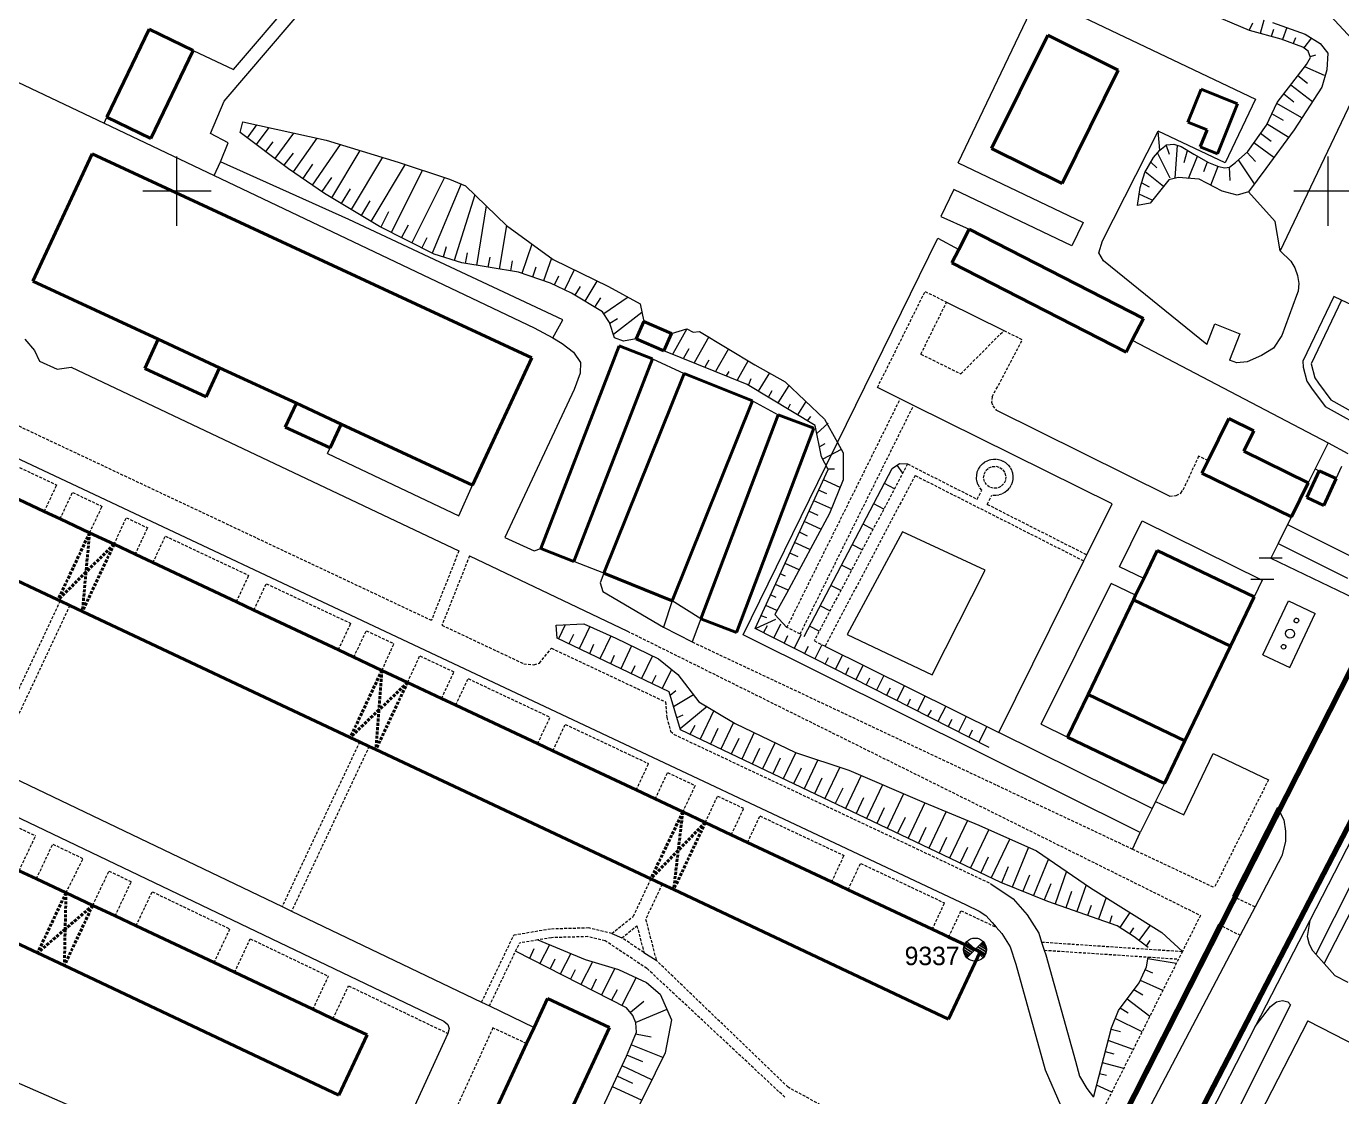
# Model space of a CAD drawing. Extents: x 1000 to 4000, y -5000 to -1000.
# Drawn here: x 2173.8 to 2402.4, y -3357.3 to -3171.4 of the extents above; entities that cross this region are included whole.
import ezdxf
from ezdxf.enums import TextEntityAlignment as Align

# ---------------------------------------------------------------- set-up
doc = ezdxf.new("R2010")
doc.units = 0
doc.header["$MEASUREMENT"] = 0
doc.linetypes.add('DASHED', pattern=[0.75, 0.5, -0.25])
for name, color, linetype in [('1', 7, 'CONTINUOUS'), ('11', 7, 'CONTINUOUS'), ('2', 7, 'CONTINUOUS'), ('24', 7, 'CONTINUOUS'), ('37', 7, 'CONTINUOUS'), ('40', 7, 'CONTINUOUS'), ('6', 7, 'CONTINUOUS'), ('границы команд_1', 10, 'CONTINUOUS')]:
    doc.layers.add(name, color=color, linetype=linetype)
doc.styles.get("Standard").update_dxf_attribs({"font": 'txt', "height": 0.2})

msp = doc.modelspace()

# ---------------------------------------------------------------- linework, layer by layer
at = {"layer": '1', "color": 253, "linetype": 'Continuous', "lineweight": 0}
for p, q in [((2200, -3206.06), (2200, -3194.02)), ((2400, -3206.06), (2400, -3194.02)), ((2205.96, -3200), (2194.04, -3200)), ((2405.96, -3200), (2394.04, -3200))]:
    msp.add_line(p, q, dxfattribs=at)
at = {"layer": '11', "color": 253, "linetype": 'Continuous', "lineweight": 0}
for p, q in [((2314.74, -3243.7), (2332.16, -3208.21)), ((2332.16, -3208.21), (2335.82, -3210.13)), ((2365.96, -3225.93), (2400, -3243.77)), ((2282.61, -3229.13), (2288.13, -3231.67)), ((2300.01, -3236.45), (2304.45, -3238.87)), ((2312.78, -3247.69), (2314.74, -3243.7)), ((2400, -3243.77), (2397.76, -3248.25)), ((2298.35, -3277.09), (2312.78, -3247.69)), ((2397.76, -3248.25), (2396.54, -3250.71)), ((2396.54, -3250.71), (2393.61, -3256.61)), ((2393.61, -3256.61), (2392.93, -3257.96)), ((2392.93, -3257.96), (2391.29, -3261.25)), ((2391.29, -3261.25), (2390.03, -3263.8)), ((2274.14, -3266.4), (2268.96, -3264.36)), ((2392.03, -3263.8), (2388.03, -3263.8)), ((2390.56, -3267.51), (2386.56, -3267.51)), ((2388.51, -3267.6), (2387.12, -3270.52)), ((2291, -3274.33), (2286.02, -3271.19)), ((2367.35, -3311.43), (2298.35, -3277.09)), ((2371.57, -3302.95), (2370.02, -3306.05)), ((2371.57, -3302.95), (2371.57, -3302.95)), ((2370.02, -3306.05), (2369.41, -3307.29)), ((2369.41, -3307.29), (2367.35, -3311.43)), ((2396.46, -3344.13), (2384.33, -3367.73)), ((2396.46, -3344.13), (2409.41, -3350.79)), ((2162.29, -3350.5), (2187.17, -3361.41))]:
    msp.add_line(p, q, dxfattribs=at)
msp.add_point((2388.51, -3267.6), dxfattribs=at)
at = {"layer": '2', "color": 253, "linetype": 'Continuous', "lineweight": 0}
msp.add_circle((2338.65, -3331.78), 2, dxfattribs=at)
msp.add_3dface([(2337.24, -3330.36), (2338.65, -3331.78), (2337.24, -3330.36)], dxfattribs=at)
at = {"layer": '24', "color": 253, "linetype": 'Continuous', "lineweight": 0}
for p, q in [((2208.19, -3184.4), (2272.39, -3109.16)), ((2209.83, -3178.89), (2270.24, -3108.1)), ((2335.74, -3195.1), (2349.61, -3166.03)), ((2349.61, -3166.03), (2387.37, -3184.03)), ((2158.02, -3174.27), (2187.33, -3188.21)), ((2202.79, -3175.56), (2209.83, -3178.89)), ((2205.81, -3190), (2208.19, -3184.4)), ((2387.37, -3184.03), (2382.09, -3195.11)), ((2403.98, -3184.51), (2391.69, -3210.4)), ((2187.33, -3188.21), (2187.82, -3187.18)), ((2187.33, -3188.21), (2206.44, -3197.3)), ((2208.89, -3191.65), (2205.81, -3190)), ((2360.8, -3208.64), (2370.48, -3189.58)), ((2382.09, -3195.11), (2370.48, -3189.58)), ((2207.56, -3194.95), (2208.89, -3191.65)), ((2206.44, -3197.3), (2207.56, -3194.95)), ((2229.85, -3204.93), (2207.56, -3194.95)), ((2335.74, -3195.1), (2357.42, -3205.44)), ((2206.44, -3197.3), (2262.07, -3223.74)), ((2334.98, -3199.71), (2332.72, -3204.44)), ((2355.49, -3209.49), (2334.98, -3199.71)), ((2267.06, -3222.35), (2229.85, -3204.93)), ((2332.72, -3204.44), (2337.63, -3206.6)), ((2357.42, -3205.44), (2355.49, -3209.49)), ((2360.16, -3210.72), (2360.8, -3208.64)), ((2360.95, -3212.15), (2360.16, -3210.72)), ((2391.69, -3210.4), (2393.52, -3212.19)), ((2378.94, -3226.64), (2360.95, -3212.15)), ((2393.52, -3212.19), (2394.21, -3213.36)), ((2394.21, -3213.36), (2394.68, -3214.69)), ((2394.68, -3214.69), (2394.93, -3216.04)), ((2394.8, -3217.4), (2394.52, -3218.12)), ((2394.93, -3216.04), (2394.8, -3217.4)), ((2394.52, -3218.12), (2391.95, -3225.09)), ((2400.97, -3218.3), (2395.62, -3229.57)), ((2402.32, -3218.94), (2397.07, -3230)), ((2402.32, -3218.94), (2400.97, -3218.3)), ((2408.37, -3221.81), (2402.32, -3218.94)), ((2262.07, -3223.74), (2265.28, -3225.53)), ((2265.28, -3225.53), (2267.06, -3222.35)), ((2378.94, -3226.64), (2380.32, -3223.08)), ((2380.32, -3223.08), (2384.66, -3224.78)), ((2173.59, -3225.76), (2175.27, -3227.68)), ((2265.28, -3225.53), (2266.94, -3226.46)), ((2266.94, -3226.46), (2268.9, -3228.01)), ((2384.66, -3224.78), (2382.86, -3229.39)), ((2391.95, -3225.09), (2390.52, -3227.3)), ((2175.27, -3227.68), (2176.13, -3229.53)), ((2268.9, -3228.01), (2270.13, -3229.76)), ((2388.45, -3228.57), (2385.91, -3229.69)), ((2390.52, -3227.3), (2388.45, -3228.57)), ((2176.13, -3229.53), (2179.16, -3230.96)), ((2179.16, -3230.96), (2181.64, -3230.6)), ((2181.64, -3230.6), (2248.98, -3262.53)), ((2270.13, -3229.76), (2270.03, -3231.62)), ((2384.16, -3229.85), (2382.86, -3229.39)), ((2385.91, -3229.69), (2384.16, -3229.85)), ((2395.62, -3229.57), (2395.68, -3230.6)), ((2395.68, -3230.6), (2396.32, -3233.04)), ((2397.07, -3230), (2397.71, -3232.43)), ((2144.77, -3233.46), (2337.09, -3323.99)), ((2270.03, -3231.62), (2268.98, -3234.5)), ((2396.32, -3233.04), (2397.1, -3234.25)), ((2397.71, -3232.43), (2398.33, -3233.4)), ((2398.33, -3233.4), (2400.47, -3236.3)), ((2268.98, -3234.5), (2256.94, -3260.19)), ((2325.67, -3236.1), (2321.69, -3234.13)), ((2397.1, -3234.25), (2399.46, -3237.45)), ((2327.97, -3237.24), (2325.67, -3236.1)), ((2362.46, -3254.36), (2327.97, -3237.24)), ((2372.46, -3253.01), (2342.33, -3238.06)), ((2399.46, -3237.45), (2419.38, -3248.52)), ((2400.47, -3236.3), (2419.75, -3247.01)), ((2031.17, -3241.3), (2246.34, -3344.19)), ((2226.13, -3245.59), (2226.59, -3244.62)), ((2400, -3243.77), (2403.41, -3245.58)), ((2226.13, -3245.59), (2248.99, -3256.43)), ((2397.76, -3248.25), (2398.44, -3248.59)), ((2401.39, -3249.96), (2402.39, -3247.8)), ((2248.99, -3256.43), (2251.37, -3251.09)), ((2358.08, -3263.2), (2362.46, -3254.36)), ((2363.73, -3265.27), (2367.7, -3257.27)), ((2367.7, -3257.27), (2388.51, -3267.6)), ((2392.93, -3257.96), (2408.25, -3265.58)), ((2256.94, -3260.19), (2262.04, -3262.48)), ((2250.81, -3263.4), (2278.25, -3276.45)), ((2262.04, -3262.48), (2263.19, -3262.12)), ((2357.55, -3264.26), (2358.08, -3263.2)), ((2391.29, -3261.25), (2403.38, -3267.27)), ((2342.76, -3294.06), (2357.55, -3264.26)), ((2367.96, -3267.3), (2363.73, -3265.27)), ((2390.03, -3263.8), (2407.49, -3272.17)), ((2274.14, -3266.4), (2273.5, -3268.05)), ((2273.5, -3268.05), (2273.96, -3269.58)), ((2273.96, -3269.58), (2284.52, -3275.77)), ((2350.16, -3292.61), (2362.28, -3268.18)), ((2366.55, -3270.23), (2362.28, -3268.18)), ((2286.02, -3271.19), (2284.52, -3275.77)), ((2388.64, -3280.55), (2393.09, -3271.18)), ((2393.09, -3271.18), (2397.76, -3273.4)), ((2425.22, -3271.45), (2396.82, -3326.7)), ((2428.08, -3272.42), (2397.88, -3332.59)), ((2291, -3274.33), (2289.53, -3278.34)), ((2393.32, -3282.77), (2397.76, -3273.4)), ((2284.52, -3275.77), (2289.53, -3278.34)), ((2388.64, -3280.55), (2393.32, -3282.77)), ((2350.16, -3292.61), (2354.74, -3294.88)), ((2369.41, -3307.29), (2342.76, -3294.06)), ((2374.94, -3308.39), (2380.01, -3297.71)), ((2380.01, -3297.71), (2389.64, -3302.28)), ((2168.09, -3300.26), (2218.26, -3324.31)), ((2370.02, -3306.05), (2374.94, -3308.39)), ((2391.2, -3307.07), (2383.41, -3322.51)), ((2391.2, -3307.07), (2392.33, -3309.23)), ((2392.33, -3309.23), (2392.59, -3311.2)), ((2392.59, -3311.2), (2392.59, -3313.01)), ((2392.59, -3313.01), (2391.97, -3315.49)), ((2391.97, -3315.49), (2387.32, -3324.34)), ((2341.42, -3320.33), (2345.29, -3322.97)), ((2218.26, -3324.31), (2219.92, -3325.1)), ((2219.92, -3325.1), (2252.93, -3340.92)), ((2337.09, -3323.99), (2339.35, -3325.08)), ((2339.35, -3325.08), (2340.52, -3325.88)), ((2345.29, -3322.97), (2347.68, -3325.74)), ((2387.32, -3324.34), (2384.73, -3329.28)), ((2399.33, -3334.22), (2404.25, -3324.66)), ((2340.52, -3325.88), (2341.62, -3327.08)), ((2341.62, -3327.08), (2342.32, -3327.89)), ((2347.68, -3325.74), (2349.73, -3328.95)), ((2380.95, -3327.4), (2363.59, -3361.78)), ((2396.82, -3326.7), (2387.32, -3345.17)), ((2396.82, -3326.7), (2396.37, -3329.49)), ((2275.55, -3328.97), (2277.28, -3329.74)), ((2342.32, -3327.89), (2343.28, -3329.01)), ((2343.28, -3329.01), (2344.75, -3331.3)), ((2349.73, -3328.95), (2350.22, -3330.47)), ((2384.73, -3329.28), (2368.75, -3359.68)), ((2396.37, -3329.49), (2396.68, -3330.82)), ((2344.75, -3331.3), (2345.72, -3334.29)), ((2350.22, -3330.47), (2350.68, -3331.88)), ((2350.68, -3331.88), (2350.95, -3332.72)), ((2396.68, -3330.82), (2397.29, -3331.94)), ((2397.29, -3331.94), (2397.88, -3332.59)), ((2281.11, -3332.28), (2283.26, -3333.63)), ((2345.72, -3334.29), (2350.84, -3352.65)), ((2350.95, -3332.72), (2356.1, -3351.18)), ((2397.88, -3332.59), (2399.33, -3334.22)), ((2399.33, -3334.22), (2401.18, -3336.28)), ((2401.18, -3336.28), (2403.41, -3337.42)), ((2252.93, -3340.92), (2254.28, -3341.57)), ((2389.97, -3341.69), (2391.05, -3340.85)), ((2391.05, -3340.85), (2392.09, -3340.6)), ((2392.09, -3340.6), (2393.02, -3340.85)), ((2393.02, -3340.85), (2393.48, -3341.36)), ((2254.28, -3341.57), (2262.06, -3345.29)), ((2393.48, -3341.36), (2381.12, -3365.97)), ((2387.32, -3345.17), (2389.97, -3341.69)), ((2246.34, -3344.19), (2247.07, -3344.78)), ((2247.28, -3345.47), (2247.05, -3346.34)), ((2247.07, -3344.78), (2247.28, -3345.47)), ((2387.32, -3345.17), (2377.53, -3364.22)), ((2247.05, -3346.34), (2230.84, -3381.69)), ((2356.1, -3351.18), (2356.82, -3353.79)), ((2350.84, -3352.65), (2353.56, -3358.95)), ((2356.82, -3353.79), (2358.1, -3355.89)), ((2358.1, -3355.89), (2359.24, -3357.43))]:
    msp.add_line(p, q, dxfattribs=at)
at = {"layer": '24', "color": 253, "linetype": 'DASHED', "lineweight": 0}
for p, q in [((2321.69, -3234.13), (2329.97, -3217.44)), ((2329.97, -3217.44), (2333.72, -3219.3)), ((2329.24, -3228.33), (2333.72, -3219.3)), ((2336.18, -3231.77), (2343.66, -3224.23)), ((2343.66, -3224.23), (2346.88, -3225.83)), ((2341.65, -3235.73), (2346.88, -3225.83)), ((2329.24, -3228.33), (2336.18, -3231.77)), ((2341.65, -3235.73), (2341.53, -3236.66)), ((2165.72, -3237.62), (2244.2, -3274.57)), ((2305.97, -3275.8), (2325.67, -3236.1)), ((2308.27, -3276.95), (2327.97, -3237.24)), ((2341.53, -3236.66), (2341.72, -3237.31)), ((2341.72, -3237.31), (2342.33, -3238.06)), ((2164.51, -3244.2), (2179.11, -3251.07)), ((2326.93, -3247.42), (2310.7, -3278.15)), ((2326.93, -3247.42), (2339.01, -3253.54)), ((2339.55, -3247.82), (2339.92, -3247.41)), ((2339.92, -3247.41), (2340.36, -3247.07)), ((2340.36, -3247.07), (2340.85, -3246.82)), ((2340.85, -3246.82), (2341.37, -3246.65)), ((2341.37, -3246.65), (2341.91, -3246.57)), ((2341.91, -3246.57), (2342.47, -3246.59)), ((2342.47, -3246.59), (2343.01, -3246.71)), ((2343.01, -3246.71), (2343.52, -3246.92)), ((2343.52, -3246.92), (2343.98, -3247.21)), ((2343.98, -3247.21), (2344.39, -3247.58)), ((2377.5, -3246.07), (2374.75, -3252.01)), ((2379.13, -3246.83), (2377.5, -3246.07)), ((2328.24, -3249.42), (2312.58, -3279.09)), ((2328.24, -3249.42), (2357.55, -3264.26)), ((2338.92, -3249.89), (2338.94, -3249.34)), ((2338.94, -3249.34), (2339.05, -3248.8)), ((2339.05, -3248.8), (2339.26, -3248.29)), ((2339.26, -3248.29), (2339.55, -3247.82)), ((2340.15, -3249.83), (2340.23, -3249.16)), ((2340.23, -3249.16), (2340.54, -3248.57)), ((2340.54, -3248.57), (2341.03, -3248.11)), ((2341.03, -3248.11), (2341.64, -3247.85)), ((2341.64, -3247.85), (2342.31, -3247.82)), ((2342.31, -3247.82), (2342.95, -3248.01)), ((2342.95, -3248.01), (2343.49, -3248.42)), ((2343.49, -3248.42), (2343.85, -3248.98)), ((2343.85, -3248.98), (2344, -3249.63)), ((2344, -3249.63), (2343.92, -3250.3)), ((2344.39, -3247.58), (2344.73, -3248.02)), ((2344.73, -3248.02), (2344.99, -3248.5)), ((2344.99, -3248.5), (2345.16, -3249.03)), ((2345.16, -3249.03), (2345.23, -3249.57)), ((2345.23, -3249.57), (2345.21, -3250.12)), ((2176.94, -3255.67), (2179.11, -3251.07)), ((2338.99, -3250.43), (2338.92, -3249.89)), ((2339.16, -3250.96), (2338.99, -3250.43)), ((2339.01, -3253.54), (2339.82, -3251.95)), ((2339.42, -3251.44), (2339.16, -3250.96)), ((2339.82, -3251.95), (2339.42, -3251.44)), ((2340.3, -3250.48), (2340.15, -3249.83)), ((2340.66, -3251.04), (2340.3, -3250.48)), ((2341.19, -3251.45), (2340.66, -3251.04)), ((2341.83, -3251.64), (2341.19, -3251.45)), ((2342.5, -3251.61), (2341.83, -3251.64)), ((2343.12, -3251.35), (2342.5, -3251.61)), ((2343.61, -3250.89), (2343.12, -3251.35)), ((2343.92, -3250.3), (2343.61, -3250.89)), ((2344.59, -3251.64), (2344.22, -3252.05)), ((2344.89, -3251.17), (2344.59, -3251.64)), ((2345.09, -3250.66), (2344.89, -3251.17)), ((2345.21, -3250.12), (2345.09, -3250.66)), ((2374.43, -3252.46), (2374.75, -3252.01)), ((2179.68, -3256.96), (2181.85, -3252.36)), ((2181.85, -3252.36), (2186.99, -3254.78)), ((2340.78, -3254.43), (2341.57, -3252.86)), ((2342.23, -3252.89), (2341.57, -3252.86)), ((2342.78, -3252.81), (2342.23, -3252.89)), ((2343.3, -3252.64), (2342.78, -3252.81)), ((2343.79, -3252.39), (2343.3, -3252.64)), ((2344.22, -3252.05), (2343.79, -3252.39)), ((2372.46, -3253.01), (2373.62, -3252.91)), ((2373.62, -3252.91), (2374.43, -3252.46)), ((2184.81, -3259.38), (2186.99, -3254.78)), ((2340.78, -3254.43), (2358.08, -3263.2)), ((2189.06, -3261.37), (2191.2, -3256.76)), ((2191.2, -3256.76), (2194.91, -3258.51)), ((2192.75, -3263.11), (2194.91, -3258.51)), ((2195.82, -3264.55), (2197.99, -3259.95)), ((2197.99, -3259.95), (2212.48, -3266.78)), ((2248.98, -3262.53), (2244.2, -3274.57)), ((2250.81, -3263.4), (2246.04, -3275.43)), ((2210.32, -3271.37), (2212.48, -3266.78)), ((2213.36, -3272.8), (2215.52, -3268.21)), ((2215.52, -3268.21), (2230.2, -3275.12)), ((2179.7, -3271.22), (2166.41, -3299.46)), ((2181.38, -3272.01), (2168.09, -3300.26)), ((2228.04, -3279.71), (2230.2, -3275.12)), ((2230.72, -3280.98), (2232.89, -3276.38)), ((2232.89, -3276.38), (2237.69, -3278.64)), ((2246.04, -3275.43), (2260.25, -3282.12)), ((2278.25, -3276.45), (2377.82, -3325.85)), ((2308.27, -3276.95), (2305.97, -3275.8)), ((2235.6, -3283.27), (2237.69, -3278.64)), ((2262.97, -3282.01), (2265.05, -3279.42)), ((2265.05, -3279.42), (2284.87, -3288.75)), ((2289.53, -3278.34), (2365.99, -3314.31)), ((2312.58, -3279.09), (2310.7, -3278.15)), ((2240.05, -3285.36), (2242.19, -3280.76)), ((2242.19, -3280.76), (2248.13, -3283.55)), ((2245.97, -3288.15), (2248.13, -3283.55)), ((2260.25, -3282.12), (2262.02, -3282.31)), ((2262.02, -3282.31), (2262.97, -3282.01)), ((2248.42, -3289.3), (2250.58, -3284.71)), ((2250.58, -3284.71), (2264.82, -3291.41)), ((2284.87, -3288.75), (2285.1, -3291.46)), ((2262.66, -3296), (2264.82, -3291.41)), ((2265.3, -3297.24), (2267.46, -3292.65)), ((2267.46, -3292.65), (2281.93, -3299.47)), ((2285.1, -3291.46), (2285.77, -3293.85)), ((2285.77, -3293.85), (2286.35, -3294.4)), ((2286.35, -3294.4), (2341.42, -3320.33)), ((2231.73, -3295.7), (2218.26, -3324.31)), ((2233.39, -3296.48), (2219.92, -3325.1)), ((2279.78, -3304.05), (2281.93, -3299.47)), ((2283.08, -3305.61), (2285.23, -3301.02)), ((2285.23, -3301.02), (2290.06, -3303.29)), ((2389.64, -3302.28), (2380.24, -3321.01)), ((2287.88, -3307.87), (2290.06, -3303.29)), ((2161.8, -3305.49), (2175.43, -3312.02)), ((2291.79, -3309.71), (2293.91, -3305.11)), ((2293.91, -3305.11), (2298.47, -3307.25)), ((2296.31, -3311.83), (2298.47, -3307.25)), ((2299.13, -3313.16), (2301.28, -3308.57)), ((2301.28, -3308.57), (2315.89, -3315.45)), ((2172.57, -3318.07), (2175.43, -3312.02)), ((2175.58, -3319.49), (2178.42, -3313.46)), ((2178.42, -3313.46), (2183.69, -3315.98)), ((2180.72, -3321.91), (2183.69, -3315.98)), ((2313.74, -3320.03), (2315.89, -3315.45)), ((2365.99, -3314.31), (2380.24, -3321.01)), ((2185.36, -3324.11), (2188.18, -3318.13)), ((2188.18, -3318.13), (2192.05, -3319.99)), ((2316.6, -3321.38), (2318.76, -3316.8)), ((2318.76, -3316.8), (2333.36, -3323.68)), ((2189.25, -3325.94), (2192.05, -3319.99)), ((2282.31, -3319.5), (2279.24, -3326.03)), ((2284.28, -3320.43), (2281.42, -3326.51)), ((2192.89, -3327.66), (2195.69, -3321.73)), ((2195.69, -3321.73), (2209.2, -3328.2)), ((2383.41, -3322.51), (2387.32, -3324.34)), ((2331.21, -3328.26), (2333.36, -3323.68)), ((2334.07, -3329.6), (2336.22, -3325.02)), ((2336.22, -3325.02), (2342.32, -3327.89)), ((2275.55, -3328.97), (2279.24, -3326.03)), ((2281.42, -3326.51), (2283.26, -3333.63)), ((2377.82, -3325.85), (2374.68, -3332.1)), ((2380.95, -3327.4), (2384.73, -3329.28)), ((2206.44, -3334.05), (2209.2, -3328.2)), ((2252.93, -3340.92), (2258.5, -3329.3)), ((2264.91, -3328.21), (2258.5, -3329.3)), ((2265.06, -3329.71), (2262.68, -3330.11)), ((2271.54, -3328.03), (2264.91, -3328.21)), ((2271.39, -3329.53), (2265.06, -3329.71)), ((2274.38, -3330.24), (2271.39, -3329.53)), ((2275.55, -3328.97), (2271.54, -3328.03)), ((2277.28, -3329.74), (2279.91, -3327.64)), ((2281.11, -3332.28), (2277.28, -3329.74)), ((2279.91, -3327.64), (2281.11, -3332.28)), ((2209.99, -3335.73), (2212.74, -3329.9)), ((2212.74, -3329.9), (2226.32, -3336.41)), ((2258.83, -3332.07), (2259.52, -3330.64)), ((2262.68, -3330.11), (2259.52, -3330.64)), ((2281.64, -3335.06), (2274.38, -3330.24)), ((2350.22, -3330.47), (2374.68, -3332.1)), ((2350.68, -3331.88), (2368.74, -3333.07)), ((2254.28, -3341.57), (2258.83, -3332.07)), ((2306.17, -3355.69), (2283.26, -3333.63)), ((2374.01, -3333.42), (2360.93, -3359.49)), ((2368.74, -3333.07), (2374.01, -3333.42)), ((2374.68, -3332.1), (2374.01, -3333.42)), ((2223.6, -3342.16), (2226.32, -3336.41)), ((2305.62, -3357.43), (2281.64, -3335.06)), ((2227.1, -3343.81), (2229.81, -3338.08)), ((2229.81, -3338.08), (2247.05, -3346.34)), ((2254.89, -3345.39), (2248.18, -3360.04)), ((2260.74, -3348.11), (2254.89, -3345.39)), ((2312.47, -3359.11), (2306.17, -3355.69))]:
    msp.add_line(p, q, dxfattribs=at)
at = {"layer": '37', "color": 253, "linetype": 'Continuous', "lineweight": 0}
for p, q in [((2386.32, -3172.09), (2378.4, -3168.73)), ((2404.89, -3174.35), (2399.68, -3168.74)), ((2386.83, -3170.82), (2386.28, -3172.07)), ((2388.85, -3170.29), (2388.2, -3172.61)), ((2390.49, -3171.93), (2390.13, -3173.15)), ((2390.33, -3170.7), (2396.02, -3172.74)), ((2392.81, -3171.59), (2392.05, -3173.7)), ((2391.86, -3173.64), (2386.32, -3172.09)), ((2395.63, -3175), (2391.86, -3173.64)), ((2394.31, -3173.36), (2393.93, -3174.39)), ((2397.13, -3173.41), (2395.78, -3175.12)), ((2396.02, -3172.74), (2398.64, -3174.34)), ((2398.64, -3174.34), (2399.96, -3176.05)), ((2396.54, -3175.71), (2395.63, -3175)), ((2396.91, -3176.82), (2396.54, -3175.71)), ((2397.8, -3176.39), (2396.86, -3176.7)), ((2399.96, -3176.05), (2399.8, -3178.96)), ((2391.14, -3184.64), (2396.26, -3178.03)), ((2399.38, -3179.93), (2395.95, -3178.42)), ((2396.26, -3178.03), (2396.91, -3176.82)), ((2396.39, -3181.31), (2394.73, -3180)), ((2399.8, -3178.96), (2398.89, -3181.97)), ((2394.03, -3184.55), (2392.28, -3183.17)), ((2397.26, -3184.49), (2393.5, -3181.59)), ((2398.89, -3181.97), (2394.1, -3189.34)), ((2389.31, -3188.55), (2391.14, -3184.64)), ((2395.44, -3187.29), (2391.08, -3184.77)), ((2210.97, -3189.82), (2211.42, -3187.99)), ((2211.42, -3187.99), (2225.89, -3191.15)), ((2392.22, -3187.72), (2390.23, -3186.58)), ((2219.39, -3196.13), (2210.97, -3189.82)), ((2213.83, -3188.52), (2212.18, -3190.73)), ((2215.98, -3188.99), (2213.78, -3191.93)), ((2220.27, -3189.93), (2216.98, -3194.32)), ((2386.03, -3193.12), (2389.31, -3188.55)), ((2390.12, -3191.39), (2388.25, -3190.03)), ((2394.1, -3189.34), (2389.17, -3196.11)), ((2393.05, -3190.64), (2389.39, -3188.39)), ((2216.67, -3191.44), (2215.38, -3193.12)), ((2224.28, -3190.8), (2220.2, -3196.69)), ((2228.37, -3191.91), (2223.49, -3198.97)), ((2225.89, -3191.15), (2238.45, -3194.98)), ((2370.74, -3192.89), (2371.9, -3191.97)), ((2372.44, -3193.65), (2371.85, -3192)), ((2371.9, -3191.97), (2373.2, -3191.83)), ((2373.2, -3191.83), (2374.47, -3192.29)), ((2373.42, -3197.77), (2373.8, -3192.04)), ((2374.47, -3192.29), (2376.67, -3193.59)), ((2390.59, -3194.17), (2387.08, -3191.65)), ((2220.17, -3193.43), (2218.58, -3195.52)), ((2231.76, -3192.94), (2226.83, -3201.16)), ((2235.7, -3194.14), (2230.26, -3203.22)), ((2368.13, -3196.8), (2369.68, -3194.18)), ((2369.68, -3194.18), (2370.74, -3192.89)), ((2372.53, -3197.79), (2370.38, -3193.34)), ((2374.98, -3195.06), (2375.57, -3192.94)), ((2375.75, -3197.8), (2377.3, -3193.94)), ((2376.67, -3193.59), (2379.22, -3195.04)), ((2383.92, -3195.05), (2386.03, -3193.12)), ((2387.2, -3198.75), (2384.41, -3194.6)), ((2387.36, -3194.88), (2385.89, -3193.25)), ((2225.62, -3200.44), (2219.39, -3196.13)), ((2223.55, -3195.36), (2221.85, -3197.83)), ((2239.64, -3195.35), (2233.7, -3205.28)), ((2242.66, -3196.38), (2237.2, -3207.19)), ((2238.45, -3194.98), (2247.36, -3197.95)), ((2367.34, -3199.39), (2368.13, -3196.8)), ((2371.39, -3199.2), (2368.2, -3196.68)), ((2370.26, -3195.99), (2369.22, -3194.96)), ((2378.41, -3196.59), (2379.04, -3194.94)), ((2379.22, -3195.04), (2380.96, -3195.71)), ((2379.61, -3199), (2380.89, -3195.69)), ((2380.96, -3195.71), (2382.05, -3195.97)), ((2382.05, -3195.97), (2382.84, -3195.85)), ((2382.84, -3195.85), (2383.92, -3195.05)), ((2382.97, -3198.16), (2382.85, -3195.85)), ((2389.17, -3196.11), (2386.14, -3200.16)), ((2226.84, -3197.64), (2225.14, -3200.1)), ((2246.49, -3197.66), (2240.78, -3208.99)), ((2249.35, -3198.77), (2244.35, -3210.79)), ((2247.36, -3197.95), (2250.14, -3199.1)), ((2250.14, -3199.1), (2257.23, -3205.99)), ((2366.88, -3202.51), (2367.34, -3199.39)), ((2368.94, -3199.3), (2367.59, -3198.58)), ((2372.32, -3198.05), (2369.05, -3202.12)), ((2373.94, -3197.64), (2372.32, -3198.05)), ((2377.61, -3197.96), (2373.94, -3197.64)), ((2381.6, -3200.04), (2377.61, -3197.96)), ((2235.2, -3206.18), (2225.62, -3200.44)), ((2230.09, -3199.62), (2228.55, -3202.19)), ((2233.52, -3201.68), (2231.98, -3204.25)), ((2251.77, -3200.68), (2248.13, -3212.07)), ((2369.42, -3201.59), (2367.17, -3200.53)), ((2384.17, -3200.69), (2381.6, -3200.04)), ((2386.14, -3200.16), (2384.17, -3200.69)), ((2236.77, -3203.61), (2235.42, -3206.29)), ((2253.73, -3202.59), (2252.03, -3212.91)), ((2369.05, -3202.12), (2366.88, -3202.51)), ((2244.69, -3210.97), (2235.2, -3206.18)), ((2240.14, -3205.9), (2238.99, -3208.09)), ((2257.23, -3205.99), (2255.98, -3213.56)), ((2257.23, -3205.99), (2265.37, -3211.92)), ((2243.43, -3208.15), (2242.56, -3209.89)), ((2246.77, -3209.72), (2246.23, -3211.46)), ((2250.4, -3210.76), (2250.06, -3212.59)), ((2261.66, -3209.21), (2259.9, -3214.31)), ((2249.46, -3212.49), (2244.69, -3210.97)), ((2259.33, -3214.11), (2249.46, -3212.49)), ((2254.33, -3211.51), (2254.01, -3213.24)), ((2258.25, -3212.14), (2257.95, -3213.89)), ((2265.04, -3211.68), (2263.68, -3215.61)), ((2265.37, -3211.92), (2274.95, -3216.61)), ((2264.89, -3216.03), (2259.33, -3214.11)), ((2262.36, -3213.24), (2261.79, -3214.96)), ((2266.26, -3214.77), (2265.55, -3216.34)), ((2269.01, -3213.7), (2267.35, -3217.19)), ((2268.53, -3217.75), (2264.89, -3216.03)), ((2273.9, -3221.01), (2268.53, -3217.75)), ((2270.05, -3216.57), (2269.13, -3218.11)), ((2272.97, -3215.64), (2270.84, -3219.15)), ((2274.95, -3216.61), (2280.45, -3219.57)), ((2273.56, -3218.56), (2272.55, -3220.19)), ((2278.37, -3218.45), (2274.14, -3221.35)), ((2280.45, -3219.57), (2281.12, -3222.64)), ((2275.14, -3222.82), (2273.9, -3221.01)), ((2276.56, -3222.19), (2275.21, -3223.03)), ((2280.78, -3221.1), (2275.82, -3224.93)), ((2276.01, -3225.5), (2275.14, -3222.82)), ((2285.91, -3224.73), (2288.58, -3223.95)), ((2288.58, -3223.95), (2286.12, -3228.28)), ((2288.58, -3223.95), (2289.69, -3224.54)), ((2289.69, -3224.54), (2290.79, -3224.39)), ((2290.79, -3224.39), (2300.42, -3230.19)), ((2277.6, -3226.1), (2276.01, -3225.5)), ((2279.79, -3225.68), (2277.6, -3226.1)), ((2279.83, -3225.7), (2279.79, -3225.68)), ((2292.39, -3225.35), (2289.85, -3229.82)), ((2299.08, -3233.61), (2284.57, -3227.77)), ((2288.91, -3227.41), (2287.98, -3229.05)), ((2295.81, -3227.41), (2293.58, -3231.35)), ((2292.39, -3229.39), (2291.71, -3230.58)), ((2295.87, -3231.36), (2295.44, -3232.12)), ((2299.2, -3229.55), (2297.31, -3232.88)), ((2300.42, -3230.19), (2305.69, -3233.16)), ((2310.88, -3240.74), (2299.08, -3233.61)), ((2299.72, -3232.61), (2299.28, -3233.69)), ((2302.94, -3231.61), (2300.97, -3234.76)), ((2306.32, -3233.76), (2304.4, -3236.82)), ((2305.69, -3233.16), (2312.5, -3239.66)), ((2302.74, -3235.83), (2303.41, -3234.68)), ((2306.14, -3237.88), (2306.61, -3236.96)), ((2309.27, -3236.58), (2307.82, -3238.89)), ((2309.56, -3239.94), (2310.1, -3239.17)), ((2313.16, -3240.3), (2311.16, -3242.12)), ((2312.5, -3239.66), (2314.74, -3243.7)), ((2311.97, -3246.15), (2310.88, -3240.74)), ((2312.58, -3243.94), (2311.62, -3244.41)), ((2315.41, -3244.89), (2312.19, -3246.57)), ((2314.74, -3243.7), (2315.74, -3245.49)), ((2313.12, -3248.35), (2311.97, -3246.15)), ((2315.74, -3245.49), (2315.74, -3250.18)), ((2324.28, -3248.18), (2325.52, -3247.35)), ((2325.52, -3247.35), (2326.93, -3247.42)), ((2300.48, -3275.99), (2313.12, -3248.35)), ((2308.99, -3277.39), (2324.28, -3248.18)), ((2314.23, -3248.31), (2313.12, -3248.34)), ((2326.08, -3249.03), (2325.14, -3247.61)), ((2312.89, -3252.6), (2311.47, -3251.98)), ((2315.2, -3251.49), (2312.3, -3250.16)), ((2315.74, -3250.18), (2313.34, -3256.02)), ((2324.65, -3251.73), (2322.9, -3250.81)), ((2313.77, -3255.23), (2310.63, -3253.8)), ((2313.34, -3256.02), (2305.87, -3269.9)), ((2311.39, -3256.36), (2309.8, -3255.61)), ((2322.78, -3255.27), (2321.05, -3254.36)), ((2311.87, -3258.76), (2308.97, -3257.43)), ((2320.92, -3258.8), (2319.19, -3257.9)), ((2309.97, -3262.29), (2307.3, -3261.07)), ((2309.52, -3259.93), (2308.14, -3259.25)), ((2307.92, -3263.55), (2306.47, -3262.89)), ((2319.05, -3262.34), (2317.34, -3261.44)), ((2308.07, -3265.82), (2305.64, -3264.71)), ((2317.18, -3265.88), (2315.48, -3264.99)), ((2305.7, -3266.93), (2304.81, -3266.53)), ((2304.09, -3270.63), (2303.14, -3270.16)), ((2305.87, -3269.9), (2303.86, -3273.54)), ((2306.17, -3269.35), (2303.98, -3268.34)), ((2315.31, -3269.41), (2313.62, -3268.53)), ((2304.23, -3272.86), (2302.31, -3271.98)), ((2313.45, -3272.95), (2311.77, -3272.07)), ((2303.99, -3274.42), (2300.55, -3276)), ((2302.46, -3274.16), (2301.48, -3273.8)), ((2303.86, -3273.54), (2305.97, -3275.8)), ((2265.89, -3275.41), (2270.71, -3275.18)), ((2266.03, -3277.66), (2265.89, -3275.41)), ((2267.45, -3275.34), (2266.27, -3277.78)), ((2268.9, -3277.07), (2268.08, -3278.64)), ((2271.74, -3275.65), (2269.88, -3279.51)), ((2270.71, -3275.18), (2276.22, -3277.7)), ((2341.12, -3296.66), (2300.48, -3275.99)), ((2302.55, -3275.56), (2301.9, -3276.71)), ((2304.88, -3275.26), (2303.68, -3277.62)), ((2308.47, -3277.04), (2307.25, -3279.43)), ((2311.58, -3276.49), (2309.91, -3275.62)), ((2285.49, -3287.02), (2266.03, -3277.66)), ((2272.39, -3278.77), (2271.68, -3280.38)), ((2275.37, -3277.31), (2273.48, -3281.24)), ((2276.22, -3277.7), (2283.68, -3281.26)), ((2278.99, -3279.02), (2277.09, -3282.98)), ((2306.05, -3277.25), (2305.47, -3278.53)), ((2309.68, -3279.11), (2309.03, -3280.34)), ((2312.05, -3278.82), (2310.81, -3281.25)), ((2312.58, -3279.09), (2342.76, -3294.06)), ((2275.93, -3280.7), (2275.29, -3282.11)), ((2282.6, -3280.74), (2280.69, -3284.71)), ((2283.68, -3281.26), (2287.01, -3284.01)), ((2313.12, -3281.07), (2312.6, -3282.15)), ((2315.63, -3280.6), (2314.38, -3283.06)), ((2279.56, -3282.49), (2278.89, -3283.84)), ((2285.91, -3283.1), (2284.3, -3286.44)), ((2287.01, -3284.01), (2290.68, -3288.71)), ((2316.67, -3282.84), (2316.16, -3283.97)), ((2319.22, -3282.38), (2317.94, -3284.87)), ((2283.19, -3284.18), (2282.5, -3285.58)), ((2320.3, -3284.64), (2319.73, -3285.78)), ((2322.8, -3284.16), (2321.51, -3286.69)), ((2326.38, -3285.93), (2325.07, -3288.5)), ((2287.48, -3293.63), (2285.49, -3287.02)), ((2286.68, -3286.82), (2285.69, -3287.66)), ((2289.75, -3287.51), (2286.26, -3289.58)), ((2323.93, -3286.37), (2323.29, -3287.59)), ((2327.4, -3288.3), (2326.86, -3289.41)), ((2329.96, -3287.71), (2328.64, -3290.32)), ((2292.12, -3289.57), (2287.42, -3293.41)), ((2290.68, -3288.71), (2296.99, -3292.49)), ((2293.26, -3290.26), (2290.89, -3295.25)), ((2331.03, -3290.16), (2330.42, -3291.22)), ((2333.55, -3289.49), (2332.2, -3292.13)), ((2287.89, -3291.03), (2286.84, -3291.49)), ((2289.95, -3292.86), (2289.08, -3294.39)), ((2296.7, -3292.35), (2294.5, -3296.97)), ((2296.99, -3292.49), (2307.44, -3297.53)), ((2334.63, -3291.79), (2333.99, -3293.04)), ((2337.13, -3291.27), (2335.77, -3293.94)), ((2340.71, -3293.05), (2339.33, -3295.76)), ((2343.16, -3320.12), (2287.48, -3293.63)), ((2293.98, -3293.4), (2292.69, -3296.11)), ((2297.59, -3295.12), (2296.31, -3297.83)), ((2300.3, -3294.09), (2298.11, -3298.68)), ((2338.16, -3293.69), (2337.55, -3294.85)), ((2301.21, -3296.84), (2299.92, -3299.55)), ((2303.9, -3295.83), (2301.72, -3300.4)), ((2307.51, -3297.56), (2305.34, -3302.12)), ((2307.44, -3297.53), (2316.73, -3300.63)), ((2304.82, -3298.55), (2303.53, -3301.26)), ((2311.33, -3298.83), (2308.95, -3303.84)), ((2308.43, -3300.27), (2307.14, -3302.98)), ((2312.04, -3301.99), (2310.75, -3304.7)), ((2315.16, -3300.1), (2312.56, -3305.56)), ((2318.89, -3301.56), (2316.17, -3307.28)), ((2316.73, -3300.63), (2329.82, -3306.25)), ((2315.66, -3303.71), (2314.37, -3306.42)), ((2322.57, -3303.14), (2319.78, -3309)), ((2319.27, -3305.43), (2317.98, -3308.14)), ((2326.25, -3304.72), (2323.4, -3310.72)), ((2329.93, -3306.29), (2327.01, -3312.43)), ((2329.82, -3306.25), (2339.34, -3310.14)), ((2322.88, -3307.15), (2321.59, -3309.86)), ((2326.49, -3308.86), (2325.2, -3311.57)), ((2333.64, -3307.81), (2330.62, -3314.15)), ((2330.1, -3310.58), (2328.81, -3313.29)), ((2337.34, -3309.33), (2334.23, -3315.87)), ((2341.03, -3310.9), (2337.84, -3317.59)), ((2339.34, -3310.14), (2349.33, -3314.61)), ((2333.72, -3312.3), (2332.43, -3315.01)), ((2344.68, -3312.53), (2341.46, -3319.31)), ((2337.33, -3314.02), (2336.04, -3316.73)), ((2340.94, -3315.74), (2339.65, -3318.45)), ((2347.92, -3313.98), (2345.12, -3320.91)), ((2351.4, -3316.03), (2348.83, -3322.41)), ((2349.33, -3314.61), (2358.74, -3321.03)), ((2344.39, -3317.38), (2343.26, -3320.16)), ((2354.56, -3318.18), (2352.56, -3323.85)), ((2351.28, -3323.4), (2343.16, -3320.12)), ((2348.1, -3318.88), (2346.97, -3321.66)), ((2351.81, -3320.37), (2350.68, -3323.16)), ((2357.98, -3320.51), (2356.33, -3325.18)), ((2355.44, -3321.68), (2354.45, -3324.51)), ((2358.74, -3321.03), (2371.09, -3328.8)), ((2361.44, -3322.73), (2360.1, -3326.51)), ((2363.37, -3327.66), (2351.28, -3323.4)), ((2358.82, -3324.13), (2358.22, -3325.84)), ((2362.4, -3325.91), (2361.99, -3327.18)), ((2365.55, -3325.32), (2363.82, -3327.96)), ((2366.28, -3329.57), (2363.37, -3327.66)), ((2366.21, -3328.02), (2365.49, -3329.05)), ((2368.74, -3331.39), (2366.28, -3329.57)), ((2369.09, -3327.54), (2367.13, -3330.2)), ((2371.09, -3328.8), (2374.68, -3332.1)), ((2262.02, -3331.67), (2261.25, -3333.31)), ((2262.68, -3330.11), (2270.92, -3333.49)), ((2264.7, -3330.94), (2263.03, -3334.22)), ((2369.03, -3330.21), (2368.31, -3331.24)), ((2278.12, -3341.9), (2258.83, -3332.07)), ((2265.67, -3333.43), (2264.82, -3335.12)), ((2268.42, -3332.46), (2266.6, -3336.03)), ((2272.19, -3333.88), (2270.16, -3337.85)), ((2270.92, -3333.49), (2276.73, -3335.25)), ((2368.47, -3334.75), (2368.74, -3333.11)), ((2373.61, -3334.22), (2368.69, -3333.4)), ((2269.16, -3335.32), (2268.38, -3336.94)), ((2276.08, -3335.05), (2273.73, -3339.66)), ((2276.73, -3335.25), (2281.57, -3337.47)), ((2367.19, -3337.56), (2368.47, -3334.75)), ((2369.57, -3335.88), (2368.2, -3335.32)), ((2272.84, -3336.91), (2271.95, -3338.76)), ((2276.46, -3338.76), (2275.51, -3340.57)), ((2279.76, -3336.64), (2277.29, -3341.48)), ((2281.57, -3337.47), (2283.96, -3339.52)), ((2363.55, -3342.37), (2367.19, -3337.56)), ((2367.78, -3339.68), (2366.26, -3338.79)), ((2371.27, -3338.9), (2367.38, -3337.14)), ((2281.11, -3340.82), (2278.8, -3342.73)), ((2283.96, -3339.52), (2285.92, -3343.99)), ((2369.02, -3343.38), (2365.06, -3340.39)), ((2279.21, -3343.22), (2278.12, -3341.9)), ((2279.74, -3344.48), (2279.21, -3343.22)), ((2285.13, -3342.2), (2279.74, -3344.47)), ((2362.37, -3345.37), (2363.55, -3342.37)), ((2365.27, -3342.81), (2363.85, -3341.98)), ((2279.81, -3346.14), (2279.74, -3344.48)), ((2285.92, -3343.99), (2284.79, -3349.72)), ((2359.28, -3357.26), (2362.37, -3345.37)), ((2363.93, -3346.08), (2362.3, -3345.65)), ((2367.67, -3346.06), (2363, -3343.78)), ((2278.12, -3350.31), (2279.81, -3346.14)), ((2282.39, -3347.01), (2279.68, -3346.45)), ((2366.12, -3349.15), (2361.8, -3347.59)), ((2271.32, -3364.9), (2278.12, -3350.31)), ((2280.96, -3351.28), (2278.18, -3350.15)), ((2284.4, -3350.52), (2278.93, -3348.3)), ((2284.79, -3349.72), (2281.33, -3356.81)), ((2362.8, -3349.97), (2361.29, -3349.52)), ((2282.52, -3354.38), (2277.34, -3351.97)), ((2364.49, -3352.42), (2360.79, -3351.46)), ((2279.22, -3355.05), (2276.5, -3353.78)), ((2361.51, -3353.68), (2360.29, -3353.39)), ((2280.73, -3357.96), (2275.66, -3355.6)), ((2281.33, -3356.81), (2275.76, -3367.47)), ((2362.41, -3356.56), (2359.78, -3355.33))]:
    msp.add_line(p, q, dxfattribs=at)
at = {"layer": '40', "color": 253, "linetype": 'Continuous', "lineweight": 0}
for p, q in [((2370.74, -3192.89), (2370.48, -3189.58)), ((2390.78, -3205.31), (2386.14, -3200.16)), ((2391.69, -3210.4), (2390.78, -3205.31)), ((2333.72, -3219.3), (2343.66, -3224.23)), ((2326.04, -3259.19), (2316.45, -3277.04)), ((2340.44, -3265.89), (2326.04, -3259.19)), ((2331.22, -3284.05), (2340.44, -3265.89)), ((2316.45, -3277.04), (2331.22, -3284.05)), ((2365.99, -3314.31), (2367.35, -3311.43))]:
    msp.add_line(p, q, dxfattribs=at)
for centre, major_axis, start_param, end_param in [((2394.49, -3274.61), (0.283, 0.283), 3.471573371988687, 9.754758679168273), ((2393.37, -3276.9), (-0.552, 0.552), 1.900777, 8.183962), ((2392.26, -3279.18), (-0.283, 0.283), 1.900777, 8.183962)]:
    msp.add_ellipse(centre, major_axis=major_axis, ratio=1, start_param=start_param, end_param=end_param, dxfattribs=at)
at = {"layer": '6', "color": 253, "linetype": 'Continuous', "lineweight": 40}
for p, q in [((2187.82, -3187.18), (2195.14, -3171.89)), ((2195.14, -3171.89), (2202.79, -3175.56)), ((2351.29, -3172.9), (2341.51, -3192.6)), ((2363.54, -3178.98), (2351.29, -3172.9)), ((2202.79, -3175.56), (2195.47, -3190.85)), ((2353.77, -3198.68), (2363.54, -3178.98)), ((2375.64, -3188.02), (2377.95, -3182.32)), ((2377.95, -3182.32), (2384.26, -3184.87)), ((2384.26, -3184.87), (2380.75, -3193.53)), ((2195.47, -3190.85), (2187.82, -3187.18)), ((2378.97, -3189.37), (2375.64, -3188.02)), ((2377.78, -3192.33), (2378.97, -3189.37)), ((2341.51, -3192.6), (2353.77, -3198.68)), ((2380.75, -3193.53), (2377.78, -3192.33)), ((2174.98, -3215.66), (2185.24, -3193.54)), ((2185.24, -3193.54), (2261.63, -3228.97)), ((2337.63, -3206.6), (2335.82, -3210.13)), ((2367.91, -3222.14), (2337.63, -3206.6)), ((2335.82, -3210.13), (2334.61, -3212.48)), ((2334.61, -3212.48), (2364.89, -3228.01)), ((2196.74, -3225.75), (2174.98, -3215.66)), ((2365.96, -3225.93), (2367.91, -3222.14)), ((2281.12, -3222.64), (2279.79, -3225.68)), ((2285.91, -3224.73), (2281.12, -3222.64)), ((2196.74, -3225.75), (2194.39, -3230.82)), ((2207.41, -3230.7), (2196.74, -3225.75)), ((2276.84, -3226.9), (2263.19, -3262.12)), ((2282.61, -3229.13), (2276.84, -3226.9)), ((2279.79, -3225.68), (2284.57, -3227.77)), ((2284.57, -3227.77), (2285.91, -3224.73)), ((2364.89, -3228.01), (2365.96, -3225.93)), ((2261.63, -3228.97), (2251.37, -3251.09)), ((2268.96, -3264.36), (2282.61, -3229.13)), ((2194.39, -3230.82), (2205.06, -3235.76)), ((2207.41, -3230.7), (2205.06, -3235.76)), ((2220.74, -3236.88), (2207.41, -3230.7)), ((2288.13, -3231.67), (2274.14, -3266.4)), ((2300.01, -3236.45), (2288.13, -3231.67)), ((2220.74, -3236.88), (2218.82, -3241.01)), ((2228.51, -3240.49), (2220.74, -3236.88)), ((2286.02, -3271.19), (2300.01, -3236.45)), ((2228.51, -3240.49), (2226.59, -3244.62)), ((2251.37, -3251.09), (2228.51, -3240.49)), ((2291, -3274.33), (2304.45, -3238.87)), ((2304.45, -3238.87), (2310.63, -3241.21)), ((2382.72, -3239.51), (2379.13, -3246.83)), ((2387.08, -3241.64), (2382.72, -3239.51)), ((2218.82, -3241.01), (2226.59, -3244.62)), ((2310.63, -3241.21), (2297.18, -3276.67)), ((2385.33, -3245.21), (2387.08, -3241.64)), ((2379.13, -3246.83), (2378.07, -3248.99)), ((2396.54, -3250.71), (2385.33, -3245.21)), ((2131.34, -3248.46), (2179.32, -3271.04)), ((2176.94, -3255.67), (2162.34, -3248.8)), ((2378.07, -3248.99), (2393.61, -3256.61)), ((2398.44, -3248.59), (2396.28, -3253.26)), ((2401.39, -3249.96), (2398.44, -3248.59)), ((2393.61, -3256.61), (2396.54, -3250.71)), ((2399.23, -3254.62), (2401.39, -3249.96)), ((2396.28, -3253.26), (2399.23, -3254.62)), ((2179.68, -3256.96), (2176.94, -3255.67)), ((2184.81, -3259.38), (2179.68, -3256.96)), ((2189.06, -3261.37), (2184.81, -3259.38)), ((2192.75, -3263.11), (2189.06, -3261.37)), ((2195.82, -3264.55), (2192.75, -3263.11)), ((2263.19, -3262.12), (2268.96, -3264.36)), ((2370.29, -3262.45), (2367.96, -3267.3)), ((2387.12, -3270.52), (2370.29, -3262.45)), ((2210.32, -3271.37), (2195.82, -3264.55)), ((2274.14, -3266.4), (2286.02, -3271.19)), ((2367.96, -3267.3), (2366.55, -3270.23)), ((2366.55, -3270.23), (2366.19, -3271)), ((2179.32, -3271.04), (2179.7, -3271.22)), ((2179.7, -3271.22), (2181.38, -3272.01)), ((2181.38, -3272.01), (2183.57, -3273.04)), ((2213.36, -3272.8), (2210.32, -3271.37)), ((2366.19, -3271), (2358.3, -3287.45)), ((2366.19, -3271), (2383.02, -3279.07)), ((2383.02, -3279.07), (2387.12, -3270.52)), ((2183.57, -3273.04), (2230.11, -3294.94)), ((2228.04, -3279.71), (2213.36, -3272.8)), ((2297.18, -3276.67), (2291, -3274.33)), ((2375.13, -3295.52), (2383.02, -3279.07)), ((2230.72, -3280.98), (2228.04, -3279.71)), ((2235.6, -3283.27), (2230.72, -3280.98)), ((2240.05, -3285.36), (2235.6, -3283.27)), ((2245.97, -3288.15), (2240.05, -3285.36)), ((2248.42, -3289.3), (2245.97, -3288.15)), ((2358.3, -3287.45), (2354.74, -3294.88)), ((2358.3, -3287.45), (2375.13, -3295.52)), ((2262.66, -3296), (2248.42, -3289.3)), ((2230.11, -3294.94), (2231.73, -3295.7)), ((2354.74, -3294.88), (2371.57, -3302.95)), ((2231.73, -3295.7), (2233.39, -3296.48)), ((2233.39, -3296.48), (2234.56, -3297.03)), ((2234.56, -3297.03), (2282.31, -3319.5)), ((2265.3, -3297.24), (2262.66, -3296)), ((2279.78, -3304.05), (2265.3, -3297.24)), ((2371.57, -3302.95), (2375.13, -3295.52)), ((2283.08, -3305.61), (2279.78, -3304.05)), ((2287.88, -3307.87), (2283.08, -3305.61)), ((2291.79, -3309.71), (2287.88, -3307.87)), ((2127.99, -3309.81), (2175.78, -3332.36)), ((2296.31, -3311.83), (2291.79, -3309.71)), ((2299.13, -3313.16), (2296.31, -3311.83)), ((2313.74, -3320.03), (2299.13, -3313.16)), ((2175.58, -3319.49), (2172.57, -3318.07)), ((2180.72, -3321.91), (2175.58, -3319.49)), ((2282.31, -3319.5), (2284.28, -3320.43)), ((2284.28, -3320.43), (2286.3, -3321.37)), ((2316.6, -3321.38), (2313.74, -3320.03)), ((2185.36, -3324.11), (2180.72, -3321.91)), ((2286.3, -3321.37), (2334.05, -3343.84)), ((2331.21, -3328.26), (2316.6, -3321.38)), ((2189.25, -3325.94), (2185.36, -3324.11)), ((2192.89, -3327.66), (2189.25, -3325.94)), ((2206.44, -3334.05), (2192.89, -3327.66)), ((2339.53, -3332.17), (2331.21, -3328.26)), ((2336.85, -3330.91), (2334.07, -3329.6)), ((2175.78, -3332.36), (2180.43, -3334.56)), ((2209.99, -3335.73), (2206.44, -3334.05)), ((2334.05, -3343.84), (2339.53, -3332.17)), ((2180.43, -3334.56), (2228.12, -3357.07)), ((2223.6, -3342.16), (2209.99, -3335.73)), ((2264.4, -3340.28), (2262.06, -3345.29)), ((2275.17, -3345.3), (2264.4, -3340.28)), ((2227.1, -3343.81), (2223.6, -3342.16)), ((2233.05, -3346.61), (2227.1, -3343.81)), ((2236.51, -3428.27), (2275.17, -3345.3)), ((2262.06, -3345.29), (2260.74, -3348.11)), ((2228.12, -3357.07), (2233.05, -3346.61)), ((2260.74, -3348.11), (2253.94, -3362.72))]:
    msp.add_line(p, q, dxfattribs=at)
at = {"layer": '6', "color": 253, "linetype": 'DASHED', "lineweight": 40}
for p, q in [((2184.81, -3259.38), (2179.32, -3271.04)), ((2184.81, -3259.38), (2184.19, -3266.21)), ((2189.06, -3261.37), (2183.57, -3273.04)), ((2189.06, -3261.37), (2184.19, -3266.21)), ((2184.19, -3266.21), (2179.32, -3271.04)), ((2184.19, -3266.21), (2183.57, -3273.04)), ((2235.6, -3283.27), (2230.11, -3294.94)), ((2235.6, -3283.27), (2235.08, -3290.15)), ((2240.05, -3285.36), (2234.56, -3297.03)), ((2240.05, -3285.36), (2235.08, -3290.15)), ((2235.08, -3290.15), (2230.11, -3294.94)), ((2235.08, -3290.15), (2234.56, -3297.03)), ((2287.88, -3307.87), (2282.31, -3319.5)), ((2287.88, -3307.87), (2287.1, -3314.55)), ((2291.79, -3309.71), (2286.3, -3321.37)), ((2291.79, -3309.71), (2287.1, -3314.55)), ((2287.1, -3314.55), (2282.31, -3319.5)), ((2287.1, -3314.55), (2286.3, -3321.37)), ((2180.72, -3321.91), (2175.78, -3332.36)), ((2180.72, -3321.91), (2180.57, -3328.23)), ((2185.36, -3324.11), (2180.43, -3334.56)), ((2185.36, -3324.11), (2180.57, -3328.23)), ((2180.57, -3328.23), (2175.78, -3332.36)), ((2180.57, -3328.23), (2180.43, -3334.56))]:
    msp.add_line(p, q, dxfattribs=at)
at = {"layer": 'границы команд_1', "color": 6, "lineweight": 100}
msp.add_lwpolyline([(1779.52, -2741.6), (1764.65, -2758.68), (1607.57, -3162.76), (1788.76, -3230.7), (1840.59, -3253.43), (1853.77, -3268.69), (1927.89, -3424.51), (1955.3, -3442.51), (1951.82, -3475.86), (1971.65, -3484.91), (1987.02, -3517.09), (2008.92, -3527.81), (2043.23, -3576.27), (2102.89, -3636.41), (2227.87, -3588.95), (2270.53, -3545.85), (2492.53, -3108.59), (2488.23, -3086.64), (2463.45, -3062.28), (2129.87, -2904.6), (1779.52, -2741.6)], dxfattribs=at)
msp.add_lwpolyline([(2549.39, -3103.47), (2845.92, -3244.29), (2852.4, -3270.42), (2865.73, -3301.42), (2794.37, -3460.89), (2690.12, -3678.56), (2650.09, -3738.61), (2599.39, -3793.21), (2511.64, -3862.05), (2468.8, -3886.08), (2363.19, -3917.93), (2296.64, -3931.84), (2211.4, -3935.44), (2161.36, -3932.1), (1924.35, -3842.83), (1924.12, -3833.84), (1971.62, -3721.93), (2001.65, -3688.57), (2047.16, -3666.41), (2219.84, -3604.16), (2249.92, -3585.92), (2275.62, -3557.22), (2502.08, -3120), (2528.83, -3105.27)], close=True, dxfattribs=at)

# ---------------------------------------------------------------- texts
at = {"layer": '2', "color": 253, "linetype": 'Continuous', "lineweight": 0}
msp.add_text('9337', height=3.2, dxfattribs=at).set_placement((2331.19, -3332.88), align=Align.MIDDLE)

# ---------------------------------------------------------------- meshes
mesh = msp.add_polyface(dxfattribs=at)
corners = [(2337.24, -3333.19), (2337, -3332.91), (2337.32, -3333.11), (2336.81, -3332.57), (2337.46, -3332.97), (2336.69, -3332.19), (2337.65, -3332.78), (2336.65, -3331.78), (2337.88, -3332.55), (2336.69, -3331.37), (2338.15, -3332.28), (2336.81, -3330.99), (2338.44, -3331.99), (2336.96, -3330.73), (2338.65, -3331.78), (2337, -3330.65), (2338.36, -3331.49), (2337.24, -3330.37), (2337.24, -3330.37)]
mesh.append_faces([[corners[k] for k in face] for face in [(0, 0, 2, 1), (1, 2, 4, 3), (3, 4, 6, 5), (5, 6, 8, 7), (7, 8, 10, 9), (9, 10, 12, 11), (11, 12, 14, 13), (13, 14, 16, 15), (15, 16, 18, 17)]], dxfattribs={"vtx0": -1, "vtx2": -1, "color": 253})
mesh = msp.add_polyface(dxfattribs=at)
corners = [(2340.06, -3333.19), (2340.3, -3332.91), (2338.94, -3332.07), (2340.34, -3332.83), (2338.65, -3331.78), (2340.49, -3332.57), (2338.86, -3331.57), (2340.61, -3332.19), (2339.15, -3331.28), (2340.65, -3331.78), (2339.42, -3331.01), (2340.61, -3331.37), (2339.65, -3330.78), (2340.49, -3330.99), (2339.84, -3330.59), (2340.3, -3330.65), (2339.98, -3330.45), (2340.06, -3330.37), (2340.06, -3330.37)]
mesh.append_faces([[corners[k] for k in face] for face in [(0, 0, 1, 2), (2, 1, 3, 4), (4, 3, 5, 6), (6, 5, 7, 8), (8, 7, 9, 10), (10, 9, 11, 12), (12, 11, 13, 14), (14, 13, 15, 16), (16, 15, 18, 17)]], dxfattribs={"vtx0": -1, "vtx2": -1, "color": 253})

doc.saveas('drawing.dxf')
